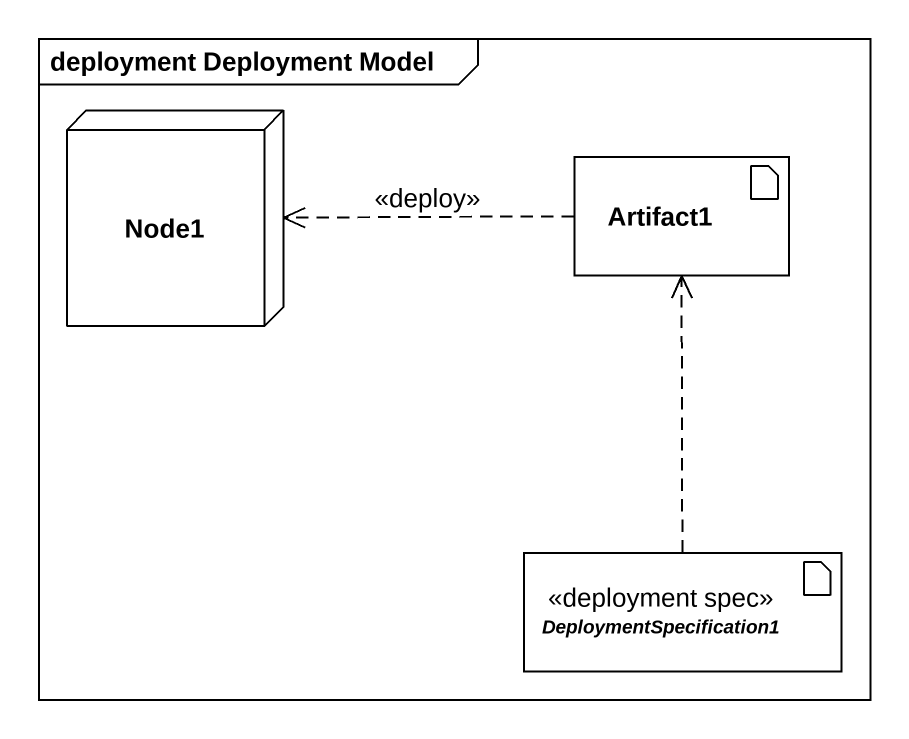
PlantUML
@startuml
mainframe deployment Deployment Model
node Node1
artifact Artifact1
artifact DeploymentSpecification1 <<deployment spec>>
Artifact1 .left.> Node1 : <<deploy>>
DeploymentSpecification1 .up.> Artifact1
@enduml
